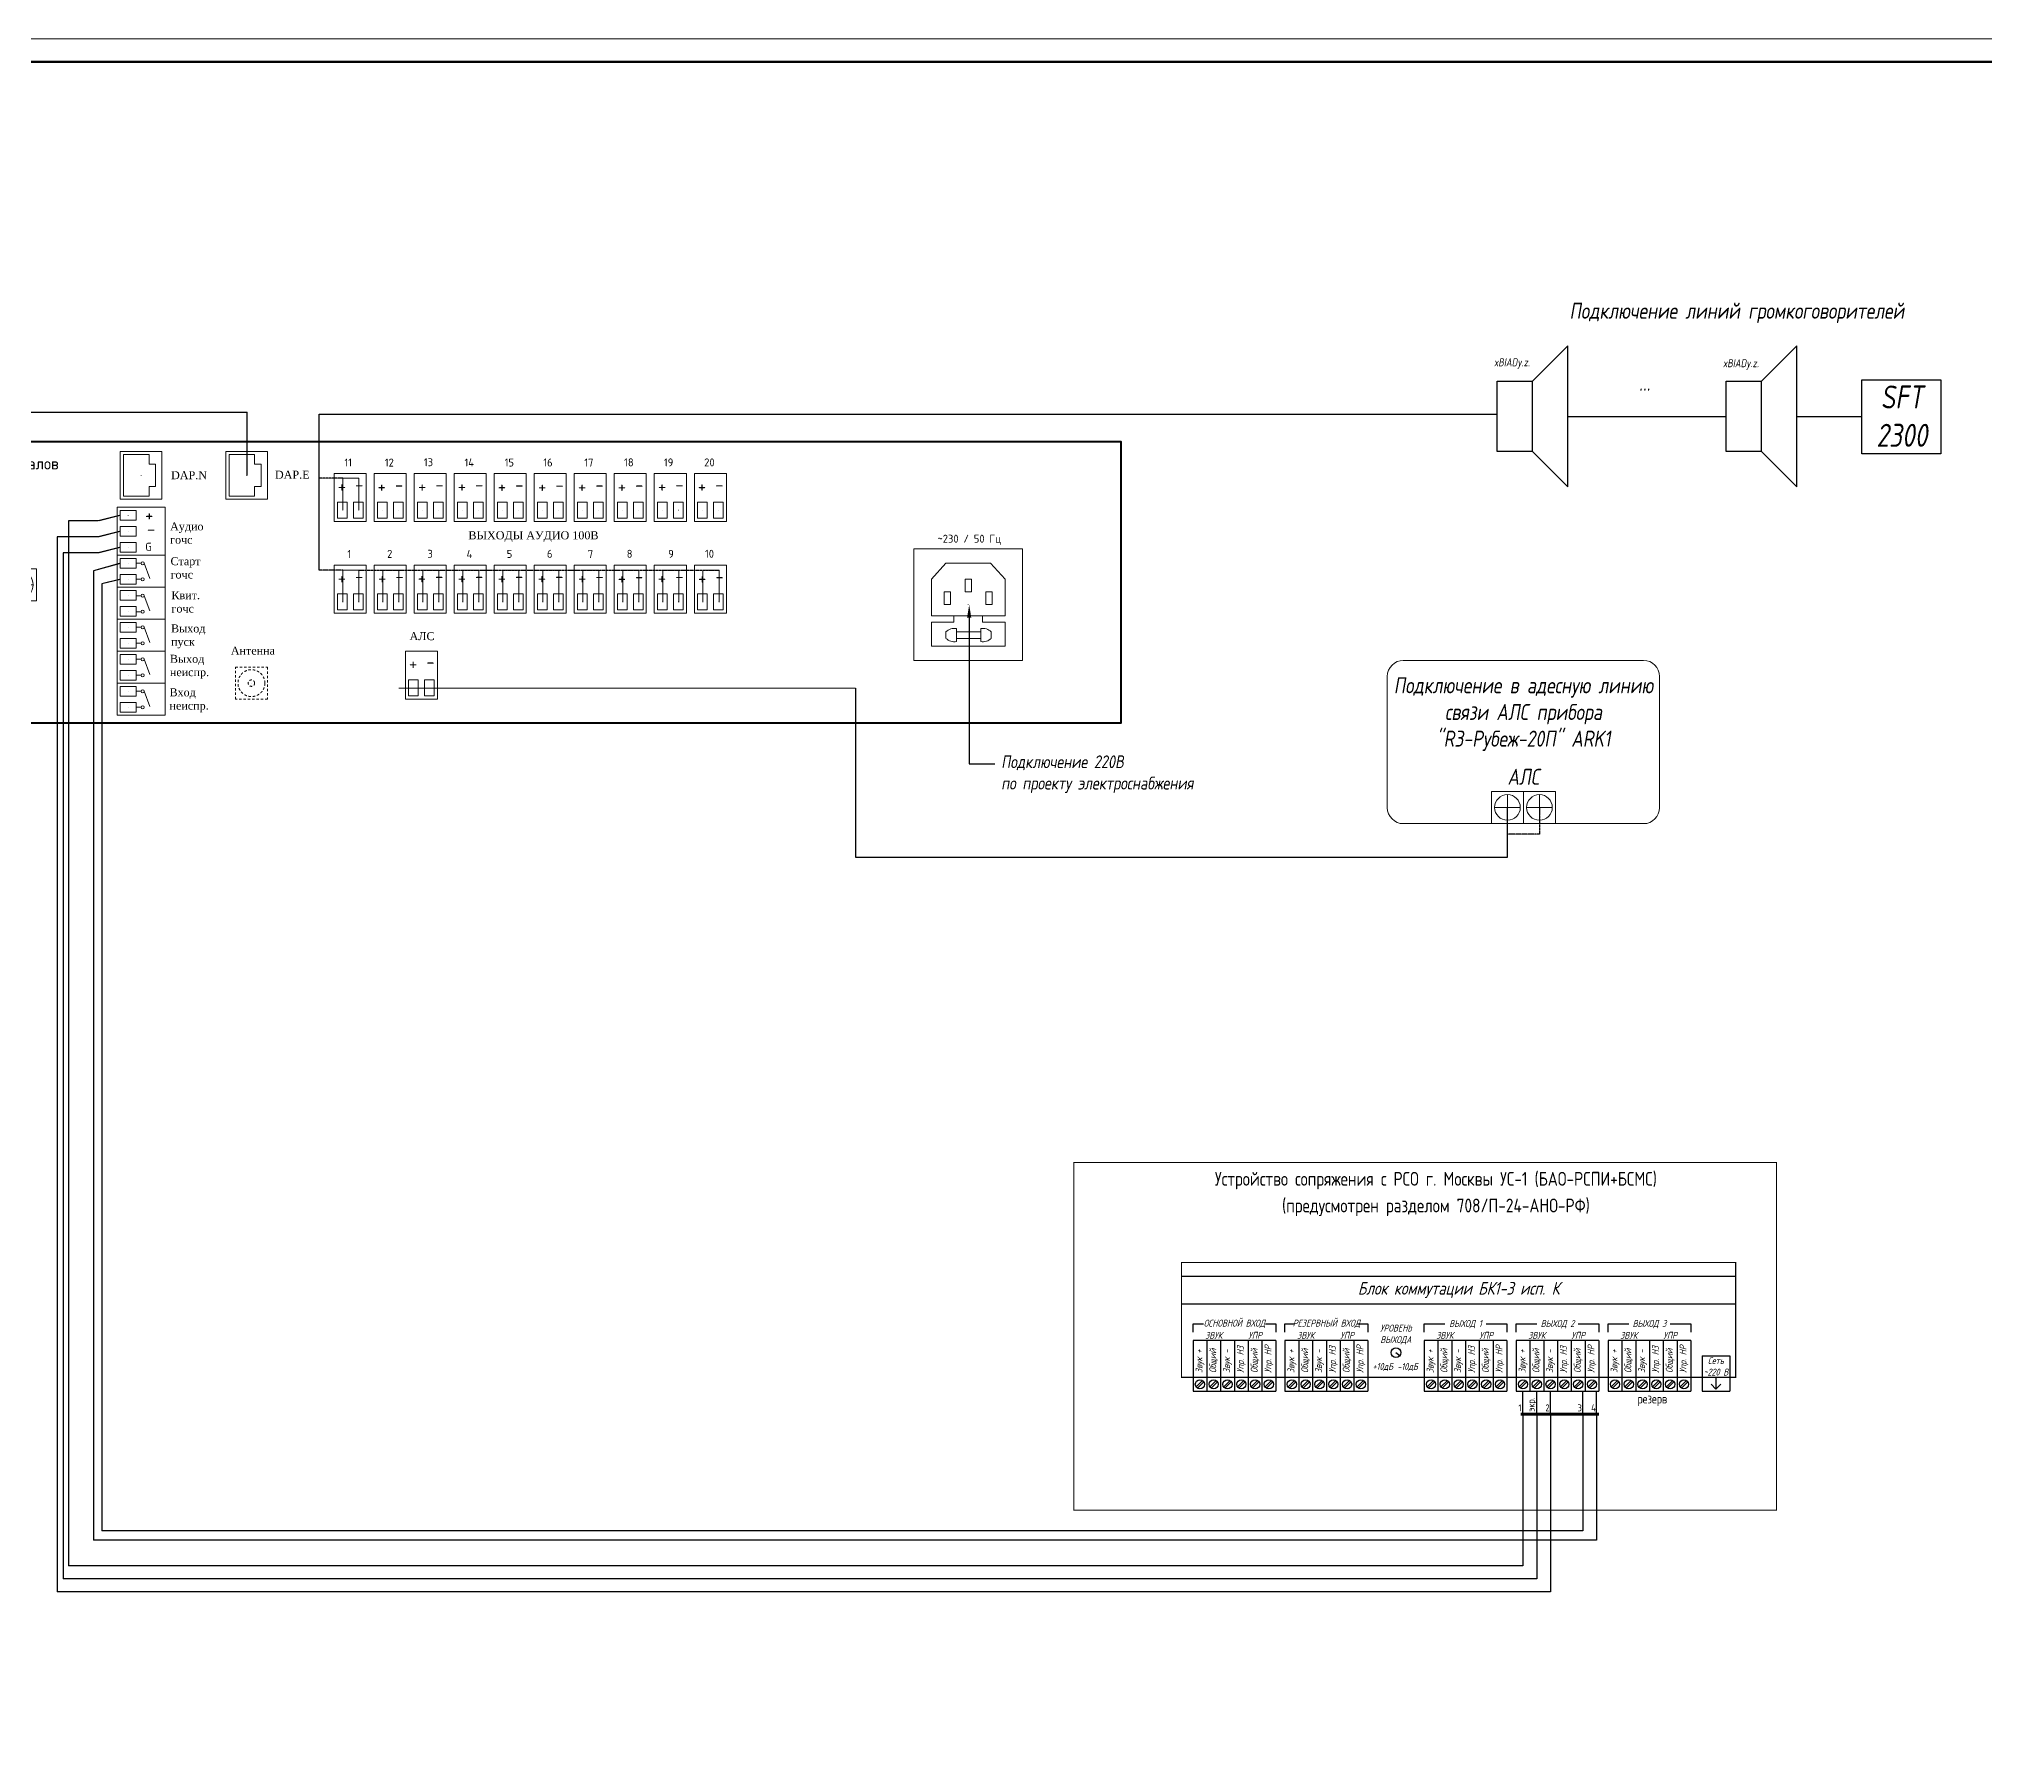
# Model space of a CAD drawing. Header units: millimetres. Extents: x -421858 to 614926, y -468665 to 141641.
# Drawn here: x 300489 to 342785, y 104722 to 141641 of the extents above; entities that cross this region are included whole.
import ezdxf
from ezdxf import colors
from ezdxf.entities.mleader import LeaderData, LeaderLine
from ezdxf.enums import TextEntityAlignment as Align
from ezdxf.math import Vec2, Vec3

# ---------------------------------------------------------------- set-up
doc = ezdxf.new("R2010")
doc.units = ezdxf.units.MM
doc.linetypes.add('JIS_02_0.7', pattern=[1.35, 0.75, -0.6])
doc.linetypes.add('штрихпунктирная', pattern=[1, 0.5, -0.25, 0, -0.25])
for name, color, linetype, lineweight in [('__ФОРМАТ', 7, 'Continuous', 40), ('RC-Выноски', 7, 'Continuous', 0), ('Text', 7, 'Continuous', 9), ('лс', 5, 'Continuous', 30)]:
    doc.layers.add(name, color=color, linetype=linetype, lineweight=lineweight)
doc.layers.add('RC-Таблицы', color=7, linetype='Continuous')
doc.layers.add('Границы листа', color=7, linetype='Continuous', lineweight=0, plot=False)
doc.styles.add('Format', font='')
doc.styles.add('gost', font='isocpeur.ttf', dxfattribs={"width": 0.8, "oblique": 15, "height": 5})
doc.styles.add('Mipgost_5', font='', dxfattribs={"height": 250})
doc.styles.add('RubezhCAD', font='', dxfattribs={"oblique": 10})
doc.styles.get("Standard").update_dxf_attribs({"font": ''})
doc.styles.get('Format').set_extended_font_data('GOST type A')
doc.styles.get('Mipgost_5').set_extended_font_data('Mipgost')
doc.styles.get('RubezhCAD').set_extended_font_data('GOST type A')
doc.styles.get('Standard').set_extended_font_data('GOST type B')

# ---------------------------------------------------------------- blocks, each defined once
blk = doc.blocks.new('Винт_Тип1')
at = {"lineweight": 0}
for p, q in [((10, 10), (0, 10)), ((0, 10), (0, 0)), ((10, 0), (10, 10)), ((0, 0), (10, 0))]:
    blk.add_line(p, q, dxfattribs=at)
at = {"linetype": 'Continuous', "lineweight": 0}
for q in [(5, 9.07), (1, 5.07), (5, 1.07), (9, 5.07)]:
    blk.add_line((5, 5.07), q, dxfattribs=at)
at = {"lineweight": 0}
for radius in [4, 0.001]:
    blk.add_circle((5, 5.07), radius, dxfattribs=at)
blk = doc.blocks.new('ESD3')
at = {"lineweight": 0}
for p, q in [((0, 15), (15, 15)), ((0, 0), (0, 15)), ((15, 15), (15, 0)), ((15, 0), (0, 0)), ((0, 0), (1, 0)), ((4, 6), (1, 6)), ((1, 6), (1, 1)), ((1, 1), (4, 1)), ((4, 1), (4, 6)), ((9, 6), (6, 6)), ((6, 6), (6, 1)), ((6, 1), (9, 1)), ((9, 1), (9, 6)), ((14, 6), (11, 6)), ((11, 6), (11, 1)), ((11, 1), (14, 1)), ((14, 1), (14, 6))]:
    blk.add_line(p, q, dxfattribs=at)
for centre in [(2.5, 3.5), (7.5, 3.5), (12.5, 3.5)]:
    blk.add_circle(centre, 0.001, dxfattribs=at)
blk = doc.blocks.new('ESD2')
at = {"lineweight": 0}
for p, q in [((10, 15), (0, 15)), ((0, 15), (0, 0)), ((10, 0), (10, 15)), ((0, 0), (10, 0)), ((0, 0), (1, 0)), ((4, 6), (1, 6)), ((1, 6), (1, 1)), ((1, 1), (4, 1)), ((4, 1), (4, 6)), ((9, 6), (6, 6)), ((6, 6), (6, 1)), ((6, 1), (9, 1)), ((9, 1), (9, 6))]:
    blk.add_line(p, q, dxfattribs=at)
for centre in [(2.5, 3.5), (7.5, 3.5)]:
    blk.add_circle(centre, 0.001, dxfattribs=at)
blk = doc.blocks.new('RG-45')
at = {"lineweight": 0}
for p, q in [((17.5, 14), (2.5, 14)), ((2.5, 14), (2.5, 1)), ((3.5, 13), (16.5, 13)), ((3.5, 13), (3.5, 5)), ((16.5, 13), (16.5, 5)), ((17.5, 1), (17.5, 14)), ((2.5, 1), (17.5, 1)), ((3.5, 5), (6.5, 5)), ((6.5, 5), (6.5, 3)), ((13.5, 3), (6.5, 3)), ((16.5, 5), (13.5, 5)), ((13.5, 5), (13.5, 3))]:
    blk.add_line(p, q, dxfattribs=at)
blk.add_circle((10, 7.5), 0.001, dxfattribs=at)
blk = doc.blocks.new('220в 1')
at = {"linetype": 'Continuous', "lineweight": 0}
for p, q in [((0, 0), (0, 35)), ((0, 35), (1, 35)), ((1, 35), (33, 35)), ((10, 30.5), (5.5, 25.5)), ((10, 30.5), (24, 30.5)), ((24, 30.5), (28.5, 25.5)), ((33, 35), (34, 35)), ((34, 35), (34, 0)), ((5.5, 14), (5.5, 25.5)), ((16, 25.5), (16, 21.5)), ((18, 25.5), (16, 25.5)), ((18, 21.5), (18, 25.5)), ((28.5, 14), (28.5, 25.5)), ((11.5, 21.5), (9.5, 21.5)), ((9.5, 21.5), (9.5, 17.5)), ((11.5, 17.5), (11.5, 21.5)), ((16, 21.5), (18, 21.5)), ((22.5, 17.5), (22.5, 21.5)), ((22.5, 21.5), (24.5, 21.5)), ((24.5, 21.5), (24.5, 17.5)), ((5.5, 14), (28.5, 14)), ((9.5, 17.5), (11.5, 17.5)), ((12.5, 12), (12.5, 14)), ((21.5, 12), (21.5, 14)), ((24.5, 17.5), (22.5, 17.5)), ((5.5, 4.5), (5.5, 12)), ((5.5, 12), (12.5, 12)), ((28.5, 12), (21.5, 12)), ((28.5, 4.5), (28.5, 12)), ((1, 0), (0, 0)), ((1, 0), (33, 0)), ((5.5, 4.5), (28.5, 4.5)), ((5.5, 4.5), (10, 4.5)), ((34, 0), (33, 0))]:
    blk.add_line(p, q, dxfattribs=at)
for points in [[(10.05, 6.98), (10.05, 8.99)], [(13.33, 5.95), (13.33, 10.01)], [(13.33, 9.04), (20.89, 9.04)], [(13.33, 6.92), (20.89, 6.92)], [(20.89, 5.95), (20.89, 10.01)], [(24.18, 6.98), (24.18, 8.99)]]:
    blk.add_lwpolyline(points, dxfattribs=at)
blk.add_circle((17, 17.5), 0.001, dxfattribs=at)
for centre, start, end in [((12.68, 6.34), 79.8515, 134.83447), ((12.68, 9.62), 225.16553, 280.1485), ((21.55, 6.34), 45.16553, 100.1485), ((21.55, 9.62), 259.8515, 314.83447)]:
    blk.add_arc(centre, 3.73, start, end, dxfattribs=at)
blk = doc.blocks.new('предохранитель 24в плоский_Тип1')
at = {"lineweight": 0}
for p, q in [((22.5, 9.5), (0, 9.5)), ((0, 9.5), (0, 0)), ((3, 6.5), (19.5, 6.5)), ((3, 6.5), (3, 3)), ((19.5, 6.5), (19.5, 3)), ((22.5, 0), (22.5, 9.5)), ((0, 0), (22.5, 0)), ((19.5, 3), (3, 3)), ((4, 5.25), (9, 5.25)), ((4, 4.25), (4, 5.25)), ((9, 4.25), (4, 4.25)), ((9, 5.25), (9, 4.25)), ((18.5, 5.25), (13.5, 5.25)), ((13.5, 5.25), (13.5, 4.25)), ((13.5, 4.25), (18.5, 4.25)), ((18.5, 4.25), (18.5, 5.25))]:
    blk.add_line(p, q, dxfattribs=at)
blk = doc.blocks.new('*U1829')
at = {"linetype": 'ByBlock', "lineweight": 0}
for p, q in [((0, 0), (0, 10)), ((0, 10), (10, 10)), ((10, 10), (10, 0)), ((10, 0), (0, 0))]:
    blk.add_line(p, q, dxfattribs=at)
for radius in [4.2, 1, 0.001]:
    blk.add_circle((5, 5), radius, dxfattribs=at)
blk = doc.blocks.new('SPM-B20xxx-A')
at = {"linetype": 'Continuous', "lineweight": 0}
for p, q in [((123.97, 49.93), (122.47, 49.93)), ((126.68, 45.23), (124.97, 49.93)), ((122.47, 44.93), (123.97, 44.93)), ((123.97, 39.82), (122.47, 39.82)), ((126.68, 35.12), (124.97, 39.82)), ((122.47, 34.82), (123.97, 34.82)), ((123.97, 29.93), (122.47, 29.93)), ((122.47, 24.93), (123.97, 24.93)), ((126.68, 25.23), (124.97, 29.93)), ((123.97, 19.93), (122.47, 19.93)), ((126.68, 15.23), (124.97, 19.93)), ((122.47, 14.93), (123.97, 14.93)), ((123.97, 9.93), (122.47, 9.93)), ((126.68, 5.23), (124.97, 9.93)), ((122.47, 4.93), (123.97, 4.93))]:
    blk.add_line(p, q, dxfattribs=at)
at = {"lineweight": 40}
blk.add_lwpolyline([(0, 88), (430, 88), (430, 0), (0, 0)], close=True, dxfattribs=at)
at = {"linetype": 'Continuous', "lineweight": 0}
for centre in [(124.47, 49.93), (124.47, 44.93), (124.47, 39.82), (124.47, 34.82), (124.47, 29.93), (124.47, 24.93), (124.47, 19.93), (124.47, 14.93), (124.47, 9.93), (124.47, 4.93)]:
    blk.add_circle(centre, 0.5, dxfattribs=at)
at = {"lineweight": 40}
for name, p, rotation in [('RG-45', (131.47, 67.43), 90), ('RG-45', (164.44, 67.43), 90), ('ESD3', (116.47, 67.43), 270), ('ESD2', (116.47, 52.43), 270), ('ESD2', (116.47, 42.43), 270), ('ESD2', (116.47, 32.43), 270), ('ESD2', (116.47, 22.43), 270), ('ESD2', (116.47, 12.43), 270)]:
    blk.add_blockref(name, p, dxfattribs=dict(at, rotation=rotation))
for name, p in [('ESD2', (184.31, 63.04)), ('ESD2', (196.81, 63.04)), ('ESD2', (209.31, 63.04)), ('ESD2', (221.81, 63.04)), ('ESD2', (234.31, 63.04)), ('ESD2', (246.81, 63.04)), ('ESD2', (259.31, 63.04)), ('ESD2', (271.81, 63.04)), ('ESD2', (284.31, 63.04)), ('ESD2', (296.81, 63.04)), ('ESD2', (184.31, 34.36)), ('ESD2', (196.81, 34.36)), ('ESD2', (209.31, 34.36)), ('ESD2', (221.81, 34.36)), ('ESD2', (234.31, 34.36)), ('ESD2', (246.81, 34.36)), ('ESD2', (259.31, 34.36)), ('ESD2', (271.81, 34.36)), ('ESD2', (284.31, 34.36)), ('ESD2', (296.81, 34.36)), ('220в 1', (365.38, 19.51)), ('Винт_Тип1', (18, 38.17)), ('Винт_Тип1', (28, 38.17)), ('предохранитель 24в плоский_Тип1', (43.78, 38.17)), ('Винт_Тип1', (71.27, 38.17)), ('Винт_Тип1', (81.27, 38.17)), ('ESD2', (206.56, 7.48))]:
    blk.add_blockref(name, p, dxfattribs=at)
at = {"linetype": 'ByBlock', "lineweight": 0}
blk.add_blockref('*U1829', (153.44, 7.48), dxfattribs=at)
at = {"lineweight": 40, "attachment_point": 1}
for s, width, insert, char_height in [('11', 4.1941, (187.49, 82.68), 2.5), ('12', 4.1941, (200.1, 82.67), 2.5), ('13', 4.1941, (212.3, 82.78), 2.5), ('14', 4.1941, (224.99, 82.69), 2.5), ('15', 4.1941, (237.54, 82.69), 2.5), ('16', 4.1941, (249.62, 82.7), 2.5), ('17', 4.1941, (262.42, 82.67), 2.5), ('18', 4.1941, (274.86, 82.73), 2.5), ('19', 4.1941, (287.3, 82.72), 2.5), ('20', 4.1941, (299.89, 82.72), 2.5), ('{\\fTimes New Roman|b0|i0|c0|p18;DAP.N}', 27.0375, (133.33, 78.73), 2.5), ('{\\fTimes New Roman|b0|i0|c0|p18;DAP.E}', 27.0375, (165.79, 78.88), 2.5), ('+', 5, (185.41, 76.05), 4), ('-', 5, (190.83, 76.58), 4), ('+', 5, (197.84, 75.98), 4), ('-', 5, (203.27, 76.51), 4), ('+', 5, (210.47, 76.03), 4), ('-', 5, (215.89, 76.56), 4), ('+', 5, (222.91, 76.04), 4), ('-', 5, (228.33, 76.57), 4), ('+', 5, (235.4, 75.97), 4), ('-', 5, (240.83, 76.5), 4), ('+', 5, (247.98, 75.93), 4), ('-', 5, (253.41, 76.46), 4), ('+', 5, (260.44, 75.96), 4), ('-', 5, (265.86, 76.49), 4), ('+', 5, (272.88, 75.96), 4), ('-', 5, (278.31, 76.49), 4), ('+', 5, (285.42, 76.04), 4), ('-', 5, (290.85, 76.57), 4), ('+', 5, (297.89, 76.02), 4), ('-', 5, (303.32, 76.55), 4), ('{\\fTimes New Roman|b1|i0|c204|p18;РЕЗЕРВНОЕ ПИТАНИЕ 24В}', 50.0574, (29.95, 61.41), 2.5), ('+', 5, (125.22, 67.02), 4), ('{\\fTimes New Roman|b0|i0|c204|p18;Аудио\\Pгочс}', 27.0375, (133.03, 62.73), 2.5), ('G', 5, (125.3, 56.35), 2.5), ('-', 5, (125.79, 62.71), 4), ('{\\fTimes New Roman|b0|i0|c204|p18;ВЫХОДЫ АУДИО 100В}', 42.6608, (226.23, 59.94), 2.5), ('+', 5, (21.33, 54.38), 5), ('+', 5, (31.38, 54.46), 5), ('-', 5, (75.51, 55.82), 5), ('-', 5, (85.45, 55.9), 5), ('{\\fTimes New Roman|b0|i0|c204|p18;Старт\\Pгочс}', 27.0375, (133.18, 51.85), 2.5), ('1', 4.1941, (188.41, 54.11), 2.5), ('2', 4.1941, (200.84, 54.13), 2.5), ('3', 4.1941, (213.43, 54.15), 2.5), ('4', 4.1941, (225.65, 54.1), 2.5), ('5', 4.1941, (238.2, 54.13), 2.5), ('6', 4.1941, (250.78, 54.15), 2.5), ('7', 4.1941, (263.54, 54.09), 2.5), ('8', 4.1941, (275.68, 54.16), 2.5), ('9', 4.1941, (288.63, 54.15), 2.5), ('10', 4.1941, (300.13, 54.16), 2.5), ('+', 5, (185.38, 47.38), 4), ('-', 5, (190.8, 47.91), 4), ('+', 5, (198, 47.39), 4), ('-', 5, (203.42, 47.92), 4), ('+', 5, (210.4, 47.42), 4), ('-', 5, (215.82, 47.95), 4), ('+', 5, (222.89, 47.41), 4), ('-', 5, (228.31, 47.94), 4), ('+', 5, (235.36, 47.41), 4), ('-', 5, (240.78, 47.94), 4), ('+', 5, (247.9, 47.41), 4), ('-', 5, (253.33, 47.95), 4), ('+', 5, (260.48, 47.4), 4), ('-', 5, (265.9, 47.93), 4), ('+', 5, (272.85, 47.33), 4), ('-', 5, (278.27, 47.86), 4), ('+', 5, (285.4, 47.4), 4), ('-', 5, (290.83, 47.93), 4), ('+', 5, (297.96, 47.33), 4), ('-', 5, (303.38, 47.86), 4), ('{\\fTimes New Roman|b0|i0|c204|p18;Квит.\\Pгочс}', 27.0375, (133.46, 41.22), 2.5), ('{\\fTimes New Roman|b0|i0|c204|p18;Выход\\Pпуск}', 27.0375, (133.33, 30.83), 2.5), ('{\\fTimes New Roman|b0|i0|c204|p18;АЛС}', 42.6608, (207.85, 28.42), 2.5), ('{\\fTimes New Roman|b0|i0|c204|p18;Выход\\Pнеиспр.}', 27.0375, (132.97, 21.34), 2.5), ('{\\fTimes New Roman|b0|i0|c204|p18;Антенна}', 27.0375, (152, 23.9), 2.5), ('+', 5, (207.65, 20.63), 4), ('-', 5, (213.07, 21.16), 4), ('{\\fTimes New Roman|b0|i0|c204|p18;Вход\\Pнеиспр.}', 27.0375, (132.85, 10.87), 2.5)]:
    blk.add_mtext_dynamic_manual_height_columns(s, width=width, gutter_width=12.5, heights=[0], dxfattribs=dict(at, insert=insert, char_height=char_height))
at = {"insert": (372.79, 58.87), "char_height": 2.5, "attachment_point": 1}
blk.add_mtext_dynamic_manual_height_columns('~230 / 50 Гц', width=20.4376, gutter_width=12.5, heights=[0], dxfattribs=at)
blk = doc.blocks.new('*U1836')
at = {"lineweight": -2}
blk.add_lwpolyline([(20, 5), (836, 5), (836, 589), (20, 589)], close=True, dxfattribs=at)
at = {"layer": 'Границы листа'}
blk.add_lwpolyline([(841, 0), (0, 0), (0, 594), (841, 594)], close=True, dxfattribs=at)
at = {"lineweight": 13, "oblique": 10, "flags": 8}
blk.add_attdef('ФОРМАТ', (801.94, 1.12), '', height=3, dxfattribs=at)
blk = doc.blocks.new('БК1-3 сип.К')
for p, q in [((0, -3), (120.5, -3)), ((0, -9), (120.5, -9)), ((2.5, -15.18), (2.5, -13.36)), ((2.5, -13.36), (4.75, -13.36)), ((18.25, -13.36), (20.5, -13.36)), ((20.5, -13.36), (20.5, -15.18)), ((22.5, -15.18), (22.5, -13.36)), ((22.5, -13.36), (24.47, -13.36)), ((38.25, -13.36), (40.5, -13.36)), ((40.5, -13.36), (40.5, -15.18)), ((52.75, -15.18), (52.75, -13.36)), ((52.75, -13.36), (57.25, -13.36)), ((66.25, -13.36), (70.75, -13.36)), ((70.75, -13.36), (70.75, -15.18)), ((72.75, -15.18), (72.75, -13.36)), ((72.75, -13.36), (77.25, -13.36)), ((86.25, -13.36), (90.75, -13.36)), ((90.75, -13.36), (90.75, -15.18)), ((92.75, -15.18), (92.75, -13.36)), ((92.75, -13.36), (97.25, -13.36)), ((106.25, -13.36), (110.75, -13.36)), ((110.75, -13.36), (110.75, -15.18)), ((2.5, -17), (2.5, -28)), ((11.5, -17), (2.5, -17)), ((5.5, -17), (5.5, -28)), ((8.5, -17), (8.5, -28)), ((11.5, -17), (11.5, -28)), ((20.5, -17), (11.5, -17)), ((11.5, -17), (11.5, -28)), ((14.5, -17), (14.5, -28)), ((17.5, -17), (17.5, -28)), ((20.5, -17), (20.5, -28)), ((22.5, -17), (22.5, -28)), ((31.5, -17), (22.5, -17)), ((25.5, -17), (25.5, -28)), ((28.5, -17), (28.5, -28)), ((31.5, -17), (31.5, -28)), ((40.5, -17), (31.5, -17)), ((31.5, -17), (31.5, -28)), ((34.5, -17), (34.5, -28)), ((37.5, -17), (37.5, -28)), ((40.5, -17), (40.5, -28)), ((46.62, -19.62), (47.48, -20.26)), ((61.75, -17), (52.75, -17)), ((52.75, -17), (52.75, -28)), ((55.75, -17), (55.75, -28)), ((58.75, -17), (58.75, -28)), ((61.75, -17), (61.75, -28)), ((61.75, -17), (61.75, -28)), ((70.75, -17), (61.75, -17)), ((64.75, -17), (64.75, -28)), ((67.75, -17), (67.75, -28)), ((70.75, -17), (70.75, -28)), ((81.75, -17), (72.75, -17)), ((72.75, -17), (72.75, -28)), ((75.75, -17), (75.75, -28)), ((78.75, -17), (78.75, -28)), ((81.75, -17), (81.75, -28)), ((81.75, -17), (81.75, -28)), ((90.75, -17), (81.75, -17)), ((84.75, -17), (84.75, -28)), ((87.75, -17), (87.75, -28)), ((90.75, -17), (90.75, -28)), ((101.75, -17), (92.75, -17)), ((92.75, -17), (92.75, -28)), ((95.75, -17), (95.75, -28)), ((98.75, -17), (98.75, -28)), ((101.75, -17), (101.75, -28)), ((101.75, -17), (101.75, -28)), ((110.75, -17), (101.75, -17)), ((104.75, -17), (104.75, -28)), ((107.75, -17), (107.75, -28)), ((110.75, -17), (110.75, -28)), ((113.19, -20.29), (119.19, -20.29)), ((113.19, -20.29), (113.19, -28)), ((119.19, -20.29), (119.19, -28)), ((116.19, -25), (116.19, -27.56)), ((2.5, -28), (11.5, -28)), ((3.17, -27.05), (4.55, -25.66)), ((3.45, -27.33), (4.83, -25.94)), ((6.17, -27.05), (7.55, -25.66)), ((6.45, -27.33), (7.83, -25.94)), ((9.17, -27.05), (10.55, -25.66)), ((9.45, -27.33), (10.83, -25.94)), ((11.5, -28), (20.5, -28)), ((12.17, -27.05), (13.55, -25.66)), ((12.45, -27.33), (13.83, -25.94)), ((15.17, -27.05), (16.55, -25.66)), ((15.45, -27.33), (16.83, -25.94)), ((18.17, -27.05), (19.55, -25.66)), ((18.45, -27.33), (19.83, -25.94)), ((22.5, -28), (31.5, -28)), ((23.17, -27.05), (24.55, -25.66)), ((23.45, -27.33), (24.83, -25.94)), ((26.17, -27.05), (27.55, -25.66)), ((26.45, -27.33), (27.83, -25.94)), ((29.17, -27.05), (30.55, -25.66)), ((29.45, -27.33), (30.83, -25.94)), ((31.5, -28), (40.5, -28)), ((32.17, -27.05), (33.55, -25.66)), ((32.45, -27.33), (33.83, -25.94)), ((35.17, -27.05), (36.55, -25.66)), ((35.45, -27.33), (36.83, -25.94)), ((38.17, -27.05), (39.55, -25.66)), ((38.45, -27.33), (39.83, -25.94)), ((52.75, -28), (61.75, -28)), ((53.42, -27.05), (54.8, -25.66)), ((53.7, -27.33), (55.08, -25.94)), ((56.42, -27.05), (57.8, -25.66)), ((56.7, -27.33), (58.08, -25.94)), ((59.42, -27.05), (60.8, -25.66)), ((59.7, -27.33), (61.08, -25.94)), ((61.75, -28), (70.75, -28)), ((62.42, -27.05), (63.8, -25.66)), ((62.7, -27.33), (64.08, -25.94)), ((65.42, -27.05), (66.8, -25.66)), ((65.7, -27.33), (67.08, -25.94)), ((68.42, -27.05), (69.8, -25.66)), ((68.7, -27.33), (70.08, -25.94)), ((72.75, -28), (81.75, -28)), ((73.42, -27.05), (74.8, -25.66)), ((73.7, -27.33), (75.08, -25.94)), ((76.42, -27.05), (77.8, -25.66)), ((76.7, -27.33), (78.08, -25.94)), ((79.42, -27.05), (80.8, -25.66)), ((79.7, -27.33), (81.08, -25.94)), ((81.75, -28), (90.75, -28)), ((82.42, -27.05), (83.8, -25.66)), ((82.7, -27.33), (84.08, -25.94)), ((85.42, -27.05), (86.8, -25.66)), ((85.7, -27.33), (87.08, -25.94)), ((88.42, -27.05), (89.8, -25.66)), ((88.7, -27.33), (90.08, -25.94)), ((92.75, -28), (101.75, -28)), ((93.42, -27.05), (94.8, -25.66)), ((93.7, -27.33), (95.08, -25.94)), ((96.42, -27.05), (97.8, -25.66)), ((96.7, -27.33), (98.08, -25.94)), ((99.42, -27.05), (100.8, -25.66)), ((99.7, -27.33), (101.08, -25.94)), ((101.75, -28), (110.75, -28)), ((102.42, -27.05), (103.8, -25.66)), ((102.7, -27.33), (104.08, -25.94)), ((105.42, -27.05), (106.8, -25.66)), ((105.7, -27.33), (107.08, -25.94)), ((108.42, -27.05), (109.8, -25.66)), ((108.7, -27.33), (110.08, -25.94)), ((113.19, -28), (119.19, -28)), ((116.19, -27.56), (115.13, -26.5)), ((116.19, -27.56), (117.25, -26.5))]:
    blk.add_line(p, q)
at = {"ltscale": 3, "const_width": 0.25}
blk.add_lwpolyline([(120.5, 0), (0, 0), (0, -25), (120.5, -25)], close=True, dxfattribs=at)
for centre, radius in [((46.62, -19.62), 1.05), ((4, -26.5), 1), ((7, -26.5), 1), ((10, -26.5), 1), ((13, -26.5), 1), ((16, -26.5), 1), ((19, -26.5), 1), ((24, -26.5), 1), ((27, -26.5), 1), ((30, -26.5), 1), ((33, -26.5), 1), ((36, -26.5), 1), ((39, -26.5), 1), ((54.25, -26.5), 1), ((57.25, -26.5), 1), ((60.25, -26.5), 1), ((63.25, -26.5), 1), ((66.25, -26.5), 1), ((69.25, -26.5), 1), ((74.25, -26.5), 1), ((77.25, -26.5), 1), ((80.25, -26.5), 1), ((83.25, -26.5), 1), ((86.25, -26.5), 1), ((89.25, -26.5), 1), ((94.25, -26.5), 1), ((97.25, -26.5), 1), ((100.25, -26.5), 1), ((103.25, -26.5), 1), ((106.25, -26.5), 1), ((109.25, -26.5), 1)]:
    blk.add_circle(centre, radius)
at = {"ltscale": 3, "insert": (60.25, -6), "char_height": 2.7657, "width": 120.5, "attachment_point": 5, "line_spacing_factor": 0.75, "style": 'gost'}
blk.add_mtext('Блок коммутации БК1-3 исп. К', dxfattribs=at)
at = {"layer": 'Text', "ltscale": 3, "char_height": 1.5, "width": 13.8032, "attachment_point": 5, "style": 'gost'}
for s, insert in [('ОСНОВНОЙ ВХОД', (11.5, -13.36)), ('РЕЗЕРВНЫЙ ВХОД', (31.5, -13.36)), ('ВЫХОД 1', (61.75, -13.44)), ('ВЫХОД 2', (81.75, -13.44)), ('ВЫХОД 3', (101.75, -13.44)), ('ЗВУК', (7, -15.85)), ('УПР', (16, -15.85)), ('ЗВУК', (27, -15.85)), ('УПР', (36, -15.85)), ('УРОВЕНЬ\\PВЫХОДА', (46.62, -15.68)), ('ЗВУК', (57.25, -15.85)), ('УПР', (66.25, -15.85)), ('ЗВУК', (77.25, -15.85)), ('УПР', (86.25, -15.85)), ('ЗВУК', (97.25, -15.85)), ('УПР', (106.25, -15.85)), ('Сеть\\P~220 В', (116.19, -22.6)), ('+10дБ', (43.75, -22.73)), ('-10дБ', (49.14, -22.75))]:
    blk.add_mtext(s, dxfattribs=dict(at, insert=insert))
at = {"layer": 'Text', "ltscale": 3, "char_height": 1.5, "width": 7.5859, "attachment_point": 4, "rotation": 90, "style": 'gost'}
for s, insert in [('Звук +', (4, -24.05)), ('Общий', (7, -24.05)), ('Звук -', (10, -24.05)), ('Упр. НЗ', (13, -24.05)), ('Общий', (16, -24.05)), ('Упр. НР', (19, -24.05)), ('Звук +', (24, -24.05)), ('Общий', (27, -24.05)), ('Звук -', (30, -24.05)), ('Упр. НЗ', (33, -24.05)), ('Общий', (36, -24.05)), ('Упр. НР', (39, -24.05)), ('Звук +', (54.25, -24.05)), ('Общий', (57.25, -24.05)), ('Звук -', (60.25, -24.05)), ('Упр. НЗ', (63.25, -24.05)), ('Общий', (66.25, -24.05)), ('Упр. НР', (69.25, -24.05)), ('Звук +', (74.25, -24.05)), ('Общий', (77.25, -24.05)), ('Звук -', (80.25, -24.05)), ('Упр. НЗ', (83.25, -24.05)), ('Общий', (86.25, -24.05)), ('Упр. НР', (89.25, -24.05)), ('Звук +', (94.25, -24.05)), ('Общий', (97.25, -24.05)), ('Звук -', (100.25, -24.05)), ('Упр. НЗ', (103.25, -24.05)), ('Общий', (106.25, -24.05)), ('Упр. НР', (109.25, -24.05))]:
    blk.add_mtext(s, dxfattribs=dict(at, insert=insert))
blk = doc.blocks.new('Клема_ESD2_Синяя_1')
at = {"color": 5, "linetype": 'ByBlock', "lineweight": 18}
for p, q in [((0, 0), (0, 10)), ((0, 10), (5, 10)), ((5, 10), (5, 0))]:
    blk.add_line(p, q, dxfattribs=at)
blk = doc.blocks.new('*U1853')
at = {"lineweight": 0}
for p, q in [((10, 10), (0, 10)), ((0, 10), (0, 0)), ((10, 0), (10, 10)), ((0, 0), (10, 0))]:
    blk.add_line(p, q, dxfattribs=at)
at = {"linetype": 'Continuous', "lineweight": 0}
for q in [(5, 9.07), (1, 5.07), (5, 1.07), (9, 5.07)]:
    blk.add_line((5, 5.07), q, dxfattribs=at)
at = {"lineweight": 0}
for radius in [4, 0.001]:
    blk.add_circle((5, 5.07), radius, dxfattribs=at)
blk = doc.blocks.new('*U1854')
at = {"lineweight": 0}
for p, q in [((10, 10), (0, 10)), ((0, 10), (0, 0)), ((10, 0), (10, 10)), ((0, 0), (10, 0))]:
    blk.add_line(p, q, dxfattribs=at)
at = {"linetype": 'Continuous', "lineweight": 0}
for q in [(5, 9.07), (1, 5.07), (5, 1.07), (9, 5.07)]:
    blk.add_line((5, 5.07), q, dxfattribs=at)
at = {"lineweight": 0}
for radius in [4, 0.001]:
    blk.add_circle((5, 5.07), radius, dxfattribs=at)
blk = doc.blocks.new('*U1855')
at = {"color": 5, "lineweight": 30}
for p, q in [((11, 33), (22, 44)), ((22, 0), (22, 44)), ((82.47, 33), (93.47, 44)), ((93.47, 0), (93.47, 44)), ((0, 22), (0, 33)), ((0, 33), (11, 33)), ((11, 11), (11, 33)), ((71.47, 22), (71.47, 33)), ((71.47, 33), (82.47, 33)), ((82.47, 11), (82.47, 33)), ((0, 11), (0, 22)), ((71.47, 11), (71.47, 22)), ((11, 11), (0, 11)), ((22, 0), (11, 11)), ((82.47, 11), (71.47, 11)), ((93.47, 0), (82.47, 11))]:
    blk.add_line(p, q, dxfattribs=at)
at = {"lineweight": 0}
blk.add_circle((0, 22), 0.001, dxfattribs=at)
at = {"layer": 'лс', "color": 42, "linetype": 'Continuous', "flags": 128}
blk.add_lwpolyline([(22, 22), (71.47, 22)], dxfattribs=at)
at = {"linetype": 'Continuous', "lineweight": 0, "char_height": 5, "width": 100, "attachment_point": 4, "style": 'RubezhCAD'}
for s, insert in [('Подключение линий громкоговорителей', (22.52, 54.31)), ('...', (44.21, 32.51))]:
    blk.add_mtext(s, dxfattribs=dict(at, insert=insert))
at = {"color": 6, "linetype": 'Continuous', "char_height": 2.5, "attachment_point": 1, "style": 'RubezhCAD'}
for insert in [(-1.05, 40.14), (70.42, 39.86)]:
    blk.add_mtext_dynamic_manual_height_columns('{\\C7;xBIADy.z.}', width=15.1966, gutter_width=1750, heights=[0], dxfattribs=dict(at, insert=insert))

msp = doc.modelspace()

# ---------------------------------------------------------------- linework, layer by layer
at = {"color": 42, "linetype": 'JIS_02_0.7'}
for p, q in [((307099, 132083), (306585, 132083)), ((307095, 130086), (306585, 130086)), ((307444, 130086), (315278, 130087))]:
    msp.add_line(p, q, dxfattribs=at)
at = {"lineweight": 0}
for p, q in [((329809, 124918), (329809, 127774)), ((330157, 128122), (335381, 128122)), ((335729, 127774), (335729, 124918)), ((335381, 124570), (330157, 124570)), ((332769, 124570), (332073, 124570))]:
    msp.add_line(p, q, dxfattribs=at)
for p, q in [((332759, 111725), (332759, 112225)), ((333059, 111725), (333059, 112225)), ((333359, 111725), (333359, 112225)), ((334059, 111725), (334059, 112225)), ((334359, 111725), (334359, 112225))]:
    msp.add_line(p, q)
at = {"color": 5, "lineweight": 30}
msp.add_lwpolyline([(340128, 134227), (341844, 134227), (341844, 132614), (340128, 132614), (340128, 134227)], dxfattribs=at)
at = {"linetype": 'Continuous', "lineweight": 35, "const_width": 20}
msp.add_lwpolyline([(322995, 117200), (338269, 117200), (338269, 109637), (322995, 109637)], close=True, dxfattribs=at)
at = {"const_width": 60}
msp.add_lwpolyline([(332709, 111725), (334409, 111725)], dxfattribs=at)
at = {"lineweight": 0}
for centre, start, end in [((330157, 127774), 90, 180), ((335381, 127774), 0, 90), ((330157, 124918), 180, 270), ((335381, 124918), 270, 0)]:
    msp.add_arc(centre, 348, start, end, dxfattribs=at)
at = {"layer": 'лс', "color": 4}
for p, q in [((288404, 133521), (305015, 133521)), ((305015, 132146), (305015, 133521)), ((301132, 131157), (301132, 108428)), ((301781, 131157), (301132, 131157)), ((302243, 131276), (301781, 131157)), ((332759, 111725), (332759, 108428)), ((332759, 108428), (301132, 108428))]:
    msp.add_line(p, q, dxfattribs=at)
at = {"layer": 'лс', "color": 42}
for p, q in [((306585, 130086), (306585, 133477)), ((306585, 133477), (332201, 133477))]:
    msp.add_line(p, q, dxfattribs=at)
at = {"layer": 'лс', "color": 165, "true_color": 0x5e67af}
for p, q in [((302260, 131277), (301797, 131158)), ((300886, 130808), (300886, 107858)), ((301781, 130808), (300886, 130808)), ((302243, 130927), (301781, 130808)), ((333359, 111725), (333359, 107858)), ((333359, 107858), (300886, 107858))]:
    msp.add_line(p, q, dxfattribs=at)
at = {"layer": 'лс', "color": 6}
for p, q in [((301797, 130809), (301019, 130809)), ((302260, 130929), (301797, 130809)), ((301019, 130460), (301019, 108143)), ((301781, 130460), (301019, 130460)), ((301797, 130461), (301132, 130461)), ((302243, 130579), (301781, 130460)), ((302260, 130580), (301797, 130461)), ((333059, 111725), (333059, 108143)), ((333059, 108143), (301019, 108143))]:
    msp.add_line(p, q, dxfattribs=at)
at = {"layer": 'лс', "color": 3}
for p, q in [((302260, 130232), (301677, 130069)), ((302243, 130231), (301677, 130073)), ((301677, 130073), (301677, 108986)), ((302260, 129884), (301857, 129784)), ((302243, 129883), (301857, 129787)), ((301857, 129787), (301857, 109187)), ((334059, 111725), (334059, 109187)), ((334359, 111725), (334359, 108986)), ((334059, 109187), (301857, 109187)), ((334359, 108986), (301677, 108986))]:
    msp.add_line(p, q, dxfattribs=at)
at = {"layer": 'лс', "color": 5, "lineweight": 9}
msp.add_line((308314, 127518), (318242, 127518), dxfattribs=at)
at = {"layer": 'лс', "color": 5}
for p, q in [((318242, 127518), (318242, 123838)), ((332421, 123838), (332421, 124923)), ((318242, 123838), (329893, 123838)), ((329893, 123838), (332421, 123838))]:
    msp.add_line(p, q, dxfattribs=at)
at = {"layer": 'лс', "color": 5, "linetype": 'JIS_02_0.7'}
for p, q in [((333117, 124923), (333117, 124344)), ((333117, 124344), (332419, 124344))]:
    msp.add_line(p, q, dxfattribs=at)
at = {"layer": 'лс', "color": 42}
msp.add_lwpolyline([(338712, 133429), (340128, 133429)], dxfattribs=at)

# ---------------------------------------------------------------- block references
at = {"color": 5, "xscale": 69.65279063903866, "yscale": 69.65279063903866, "zscale": 69.65279063903866}
msp.add_blockref('*U1855', (332201, 131897), dxfattribs=at)
at = {"color": 3, "linetype": 'JIS_02_0.7', "xscale": 69.6, "yscale": 69.6, "zscale": 69.6}
msp.add_blockref('SPM-B20xxx-A', (294083, 126758), dxfattribs=at)
for name, p, xscale, yscale, zscale in [('Клема_ESD2_Синяя_1', (307099, 131387), 69.65279063903866, 69.65279063903866, 69.65279063903866), ('Клема_ESD2_Синяя_1', (307966, 129390), 69.65279063903866, 69.65279063903866, 69.65279063903866), ('Клема_ESD2_Синяя_1', (308837, 129390), 69.65279063903866, 69.65279063903866, 69.65279063903866), ('Клема_ESD2_Синяя_1', (309707, 129390), 69.65279063903866, 69.65279063903866, 69.65279063903866), ('Клема_ESD2_Синяя_1', (310578, 129390), 69.65279063903866, 69.65279063903866, 69.65279063903866), ('Клема_ESD2_Синяя_1', (311449, 129390), 69.65279063903866, 69.65279063903866, 69.65279063903866), ('Клема_ESD2_Синяя_1', (312319, 129390), 69.65279063903866, 69.65279063903866, 69.65279063903866), ('Клема_ESD2_Синяя_1', (313189, 129390), 69.65279063903866, 69.65279063903866, 69.65279063903866), ('Клема_ESD2_Синяя_1', (314059, 129390), 69.65279063903866, 69.65279063903866, 69.65279063903866), ('Клема_ESD2_Синяя_1', (314929, 129390), 69.65279063903866, 69.65279063903866, 69.65279063903866), ('БК1-3 сип.К', (325334, 115025), 100, 100, 100)]:
    msp.add_blockref(name, p, dxfattribs=dict(xscale=xscale, yscale=yscale, zscale=zscale))
at = {"color": 6, "xscale": 69.65279063903866, "yscale": 69.65279063903866, "zscale": 69.65279063903866}
msp.add_blockref('Клема_ESD2_Синяя_1', (307095, 129390), dxfattribs=at)
at = {"lineweight": 0, "xscale": 69.65279063903866, "yscale": 69.65279063903866, "zscale": 69.65279063903866}
for name, p in [('*U1854', (332073, 124570)), ('*U1853', (332769, 124570))]:
    msp.add_blockref(name, p, dxfattribs=at)
at = {"layer": '__ФОРМАТ', "lineweight": 60, "xscale": 99.9999999999996, "yscale": 99.9999999999996, "zscale": 99.9999999999996}
msp.add_blockref('*U1836', (265864, 82241), dxfattribs=at)

# ---------------------------------------------------------------- texts
msp.add_text('Линейный вход для приема аудио сигналов', height=250).set_placement((300919, 132401), align=Align.MIDDLE_RIGHT)
at = {"linetype": 'Continuous', "lineweight": 0, "width": 5920.49, "attachment_point": 5, "style": 'RubezhCAD'}
for s, insert, char_height in [('Подключение в адесную линию связи АЛС прибора\\P"R3-Рубеж-20П" ARK1', (332769, 126952), 348.26), ('АЛС', (332769, 125589), 348.3)]:
    msp.add_mtext(s, dxfattribs=dict(at, insert=insert, char_height=char_height))
at = {"char_height": 300, "width": 22000, "attachment_point": 5, "style": 'Format'}
for s, insert in [('Устройство сопряжения с РСО г. Москвы УС-1 (БАО-РСПИ+БСМС)', (330865, 116804)), ('(предусмотрен разделом 708/П-24-АНО-РФ)', (330865, 116223))]:
    msp.add_mtext(s, dxfattribs=dict(at, insert=insert))
at = {"layer": 'RC-Таблицы', "linetype": 'Continuous', "lineweight": 40, "insert": (340998, 133435), "char_height": 500, "width": 800, "attachment_point": 5, "style": 'RubezhCAD'}
msp.add_mtext('SFT\\P2300', dxfattribs=at)
at = {"layer": 'Text', "insert": (335571, 112030), "char_height": 200, "width": 22000, "attachment_point": 5, "style": 'Format'}
msp.add_mtext('резерв\\P', dxfattribs=at)
at = {"layer": 'Text', "ltscale": 3, "char_height": 150, "width": 300, "attachment_point": 5, "style": 'Format'}
for s, insert in [('1\\P', (332692, 111862)), ('1\\P', (332692, 111862)), ('2\\P', (333292, 111862)), ('3\\P', (333992, 111862)), ('4\\P', (334292, 111862))]:
    msp.add_mtext(s, dxfattribs=dict(at, insert=insert))
at = {"layer": 'Text', "ltscale": 3, "insert": (332956, 111934), "char_height": 150, "width": 300, "attachment_point": 5, "rotation": 90, "style": 'Format'}
msp.add_mtext('экр.\\P', dxfattribs=at)

# ---------------------------------------------------------------- leaders
at = {"color": 1, "linetype": 'штрихпунктирная', "lineweight": 30, "ltscale": 400}
ml = msp.add_multileader_mtext('Standard', dxfattribs=at)
ml.set_content('{\\C0;Подключение 220В\\Pпо проекту электроснабжения}', color=1, style='RubezhCAD')
ml.set_leader_properties()
ml.build(insert=Vec2(0, 0))
ml.multileader.update_dxf_attribs({"arrow_head_size": 279})
ctx = ml.context
ctx.base_point, ctx.char_height, ctx.arrow_head_size, ctx.landing_gap_size, ctx.plane_origin = Vec3(321275, 125875), 278.61, 279, 139, Vec3(320717, 129331)
notes = []
notes.append((ctx, [(0, (1, 1, 0), (320717, 125875), (1, 0), 557, [(0, [(320717, 129331)], 0, [])])]))
ctx.mtext.insert, ctx.mtext.flow_direction = Vec3(321414, 126056), 5
at = {"layer": 'RC-Выноски', "linetype": 'Continuous', "ltscale": 15}
ml = msp.add_multileader_mtext('Standard', dxfattribs=at)
ml.set_content('КПСВВнг(А)-LSLTx 1x2x0,75\\P{\\C1;"световое оповещение"  }', color=256, style='Mipgost_5')
ml.set_leader_properties()
ml.build(insert=Vec2(0, 0))
ml.multileader.update_dxf_attribs({"has_text_frame": 1, "text_left_attachment_type": 6, "text_right_attachment_type": 6, "dogleg_length": 2, "arrow_head_size": 400, "scale": 100})
ctx = ml.context
ctx.base_point, ctx.scale, ctx.char_height, ctx.arrow_head_size, ctx.landing_gap_size, ctx.plane_origin = Vec3(100288, 107355), 100, 250, 400, 100, Vec3(-430139, 70764)
ctx.left_attachment, ctx.right_attachment = 6, 6
notes.append((ctx, [(0, (1, 1, 0), (100088, 107355), (1, 0), 200, [(0, [(99115, 109331)], 0, [])])]))
ctx.mtext.insert, ctx.mtext.width, ctx.mtext.flow_direction = Vec3(100388, 107655), 5145.38, 5
ml = msp.add_multileader_mtext('Standard', dxfattribs=at)
ml.set_content('КПСВВнг(А)-LSLTx 1x2x1.5\\P{\\C1;"24V-DC" }', color=256, style='Mipgost_5')
ml.set_leader_properties()
ml.build(insert=Vec2(0, 0))
ml.multileader.update_dxf_attribs({"has_text_frame": 1, "text_left_attachment_type": 6, "text_right_attachment_type": 6, "dogleg_length": 2, "arrow_head_size": 400, "scale": 100})
ctx = ml.context
ctx.base_point, ctx.scale, ctx.char_height, ctx.arrow_head_size, ctx.landing_gap_size, ctx.plane_origin = Vec3(99378, 105675), 100, 250, 400, 100, Vec3(-432184, 69546)
ctx.left_attachment, ctx.right_attachment = 6, 6
notes.append((ctx, [(0, (1, 1, 0), (99178, 105675), (1, 0), 200, [(0, [(97069, 108577)], 0, [])])]))
ctx.mtext.insert, ctx.mtext.width, ctx.mtext.flow_direction = Vec3(99478, 105975), 5145.38, 5
for ctx, leaders in notes:
    for number, flags, end, landing, length, lines in leaders:
        leader = LeaderData()
        leader.index, (leader.has_last_leader_line, leader.has_dogleg_vector, leader.attachment_direction) = number, flags
        leader.last_leader_point, leader.dogleg_vector, leader.dogleg_length = Vec3(end), Vec3(landing), length
        for number, points, colour, breaks in lines:
            line = LeaderLine()
            line.index, line.vertices, line.color, line.breaks = number, Vec3.list(points), colors.encode_raw_color(colour), breaks
            leader.lines.append(line)
        ctx.leaders.append(leader)

doc.saveas('drawing.dxf')
